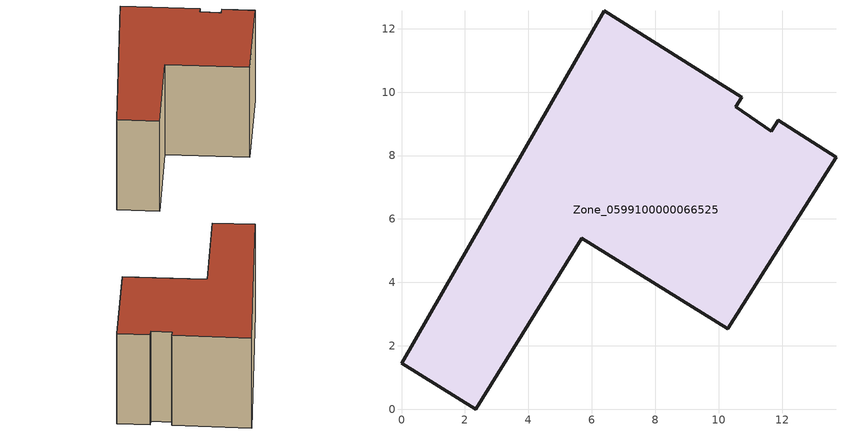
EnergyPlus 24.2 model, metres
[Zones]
Zone_0599100000066525
 floor ground (C_G): 11.66,8.77 11.88,9.11 13.7,7.95 10.29,2.53 5.69,5.39 2.34,0 0,1.45 6.4,12.57 10.72,9.84 10.54,9.54 z0
 wall outside (C_F): 6.4,12.57 0,1.45 2.34,0 5.69,5.39 10.29,2.53 13.7,7.95 11.88,9.11 11.66,8.77 10.54,9.54 10.72,9.84 6.4,12.57 z0:6.96
 roof outside (C_R): 11.66,8.77 10.54,9.54 10.72,9.84 6.4,12.57 0,1.45 2.34,0 5.69,5.39 10.29,2.53 13.7,7.95 11.88,9.11 z6.96
[BUILDING]
Pand.0599100000066525: North Axis=0; Terrain=City; Loads Convergence Tolerance Value=0.04; Temperature Convergence Tolerance Value=0.4; Solar Distribution=FullExterior; Maximum Number of Warmup Days=25; Minimum Number of Warmup Days=1
[Site:Location]
Rotterdam.The.Hague.AP_ZH_NLD Design_Conditions: Latitude=51.96; Longitude=4.45; Time Zone=1; Elevation=-4.5
[SITE:GROUNDTEMPERATURE:BUILDINGSURFACE]
18, 18, 18, 18, 18, 18, 18, 18, 18, 18, 18, 18
[MATERIAL] Thermal Absorptance=0.9; Solar Absorptance=0.7; Visible Absorptance=0.7
Name | Roughness | Thickness | Conductivity | Density | Specific Heat
G.D.1965 | MediumSmooth | 0.15 | 1 | 540 | 1210
F.D.1965 | Rough | 0.3 | 0.857143 | 1920 | 840
R.D.1965 | MediumRough | 0.2 | 0.08 | 1500 | 1000
[CONSTRUCTION]
C_G: G.D.1965
C_F: F.D.1965
C_R: R.D.1965
[ZONE]
Zone_0599100000066525: Type=1; Multiplier=1; Ceiling Height=Autocalculate; Volume=Autocalculate; Floor Area=autocalculate; Part of Total Floor Area=Yes
[ZONEINFILTRATION:DESIGNFLOWRATE]
Infil_Zone_0599100000066525: Zone or ZoneList or Space or SpaceList=Zone_0599100000066525; Schedule=AlwaysOn; Design Flow Rate Calculation Method=Flow/Area; Flow Rate per Floor Area=0.0042; Constant Term Coefficient=1; Temperature Term Coefficient=0; Velocity Term Coefficient=0; Velocity Squared Term Coefficient=0
[HVACTEMPLATE:ZONE:IDEALLOADSAIRSYSTEM]
Zone_0599100000066525: Maximum Heating Supply Air Temperature=50; Minimum Cooling Supply Air Temperature=13; Maximum Heating Supply Air Humidity Ratio=0.0156; Minimum Cooling Supply Air Humidity Ratio=0.0077; Heating Limit=NoLimit; Cooling Limit=NoLimit; Dehumidification Control Type=ConstantSensibleHeatRatio; Cooling Sensible Heat Ratio=0.7; Dehumidification Setpoint=60; Humidification Control Type=None; Humidification Setpoint=30; Outdoor Air Method=None; Outdoor Air Flow Rate per Person=0.00944; Outdoor Air Flow Rate per Zone Floor Area=0; Outdoor Air Flow Rate per Zone=0; Demand Controlled Ventilation Type=None; Outdoor Air Economizer Type=NoEconomizer; Heat Recovery Type=None; Sensible Heat Recovery Effectiveness=0.7; Latent Heat Recovery Effectiveness=0.65
[ZONECONTROL:THERMOSTAT]
ThermostatControl_Zone_0599100000066525: Zone or ZoneList=Zone_0599100000066525; Control Type Schedule=DualSetpointControlType; Control 1=Thermostat_Zone_0599100000066525; Temperature Difference Between Cutout And Setpoint=0
[THERMOSTATSETPOINT:DUALSETPOINT]
Thermostat_Zone_0599100000066525: Heating Setpoint Temperature Schedule=HeatingSetpoint_Zone_0599100000066525; Cooling Setpoint Temperature Schedule=CoolingSetpoint_Zone_0599100000066525
[SCHEDULE:COMPACT]
HeatingSetpoint_Zone_0599100000066525: Through: 12/31, For: AllDays, Until: 24:00, 21
CoolingSetpoint_Zone_0599100000066525: Through: 12/31, For: AllDays, Until: 24:00, 24
DualSetpointControlType: Through: 12/31, For: AllDays, Until: 24:00, 4
AlwaysOn: Through: 12/31, For: AllDays, Until: 24:00, 1
